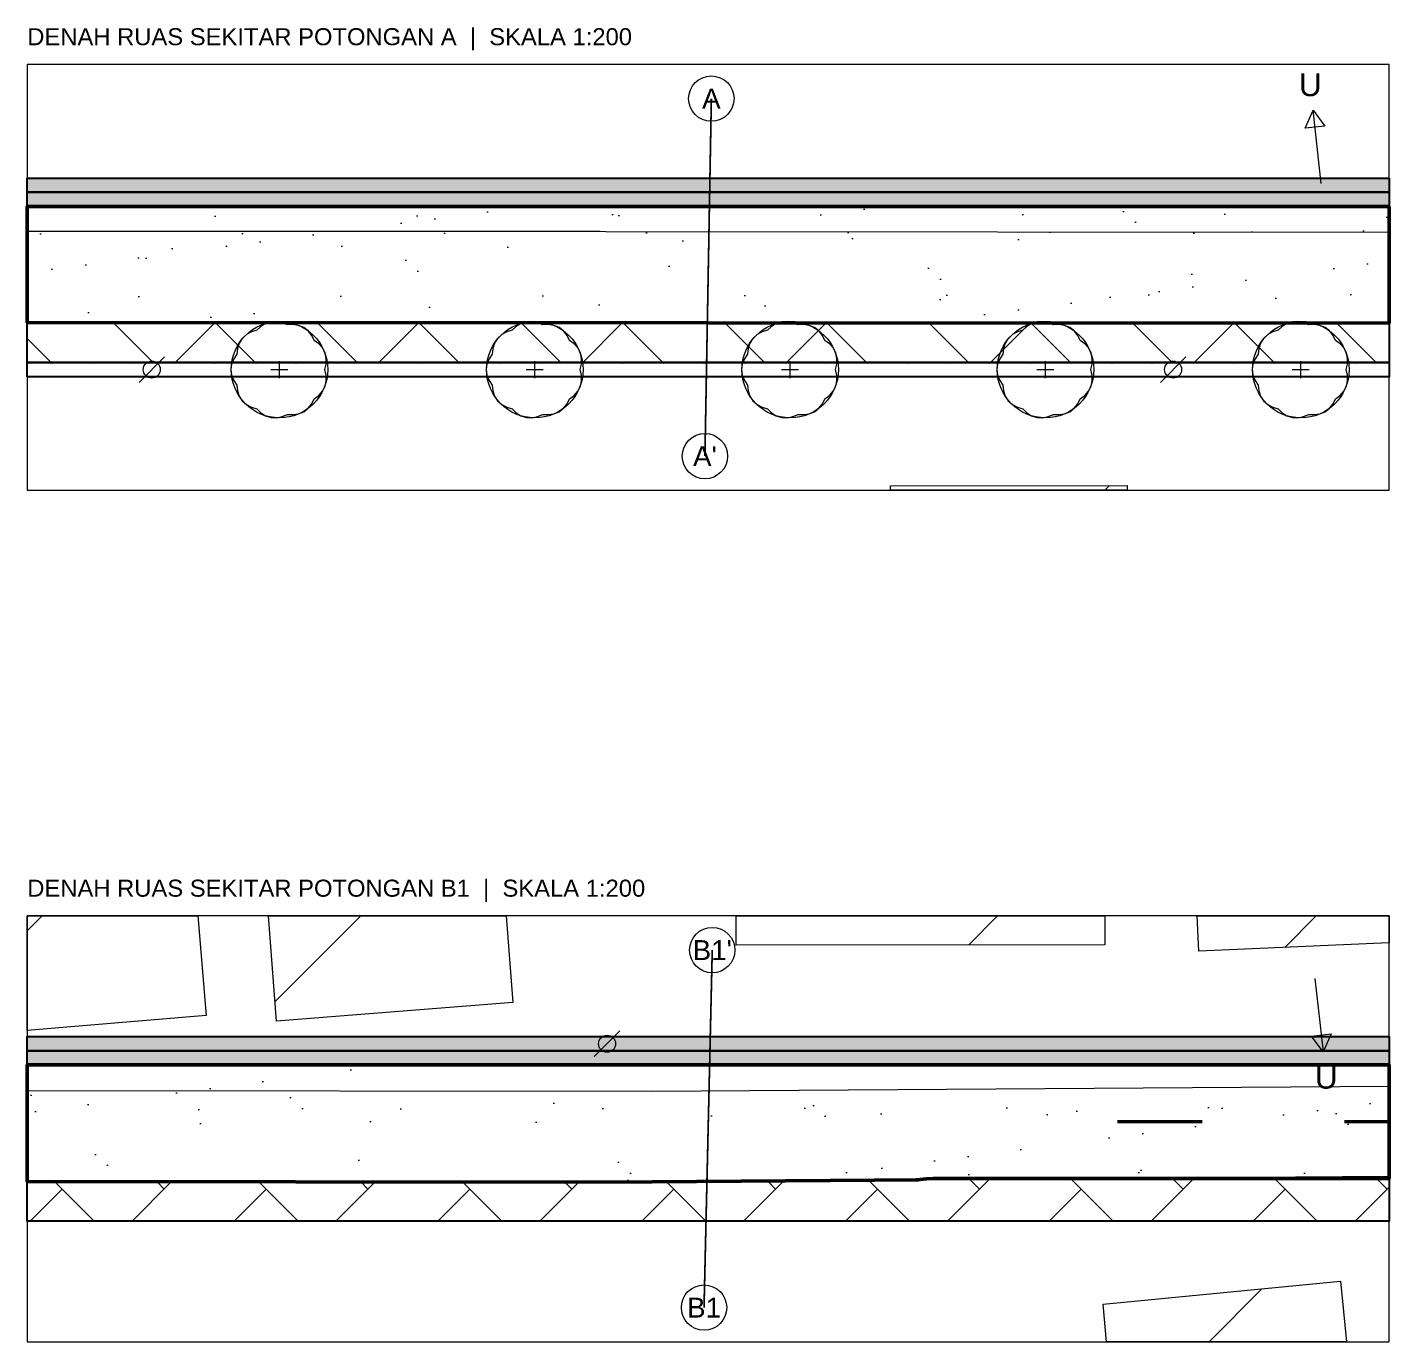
# Model space of a CAD drawing. Header units: metres. Extents: x 0 to 124, y -129 to 10.
# Drawn here: x 76 to 124.06, y -39.5 to 6.81 of the extents above; entities that cross this region are included whole.
import ezdxf
from ezdxf.enums import TextEntityAlignment as Align

# ---------------------------------------------------------------- set-up
doc = ezdxf.new("R2010")
doc.units = ezdxf.units.M
doc.linetypes.add('PHANTOM', pattern=[6.35, 3.175, -0.635, 0.635, -0.635, 0.635, -0.635])
for name, color, linetype, lineweight in [('D32_PNP_ARSIR', 8, 'Continuous', 9), ('D32_PNP_BATAS_RMJ', 1, 'PHANTOM', 25), ('D32_PNP_KONSTRUKSI', 7, 'Continuous', 25), ('D32_PNP_POTONGAN', 7, 'Continuous', 50), ('D32_PNP_TAMPAK', 8, 'Continuous', 18), ('D32_PNP_TEKS', 7, 'Continuous', 18), ('D32_PNP_VEGETASI', 94, 'Continuous', 18)]:
    doc.layers.add(name, color=color, linetype=linetype, lineweight=lineweight)
doc.styles.add('D32_ARIAL', font='arial.ttf')

msp = doc.modelspace()

# ---------------------------------------------------------------- hatches: boundary and pattern name
at = {"layer": 'D32_PNP_ARSIR'}
h = msp.add_hatch(dxfattribs=at)
h.set_pattern_fill('AR-CONC', scale=0.01)
h.paths.add_polyline_path([(124, 1.5), (124, 1), (76, 1), (76, 1.5)])
h = msp.add_hatch(dxfattribs=at)
h.set_pattern_fill('AR-CONC', scale=0.01)
h.paths.add_polyline_path([(124, 1), (124, 0.52), (76, 0.52), (76, 1)])
h = msp.add_hatch(dxfattribs=at)
h.set_pattern_fill('AR-SAND', scale=0.09)
h.paths.add_polyline_path([(124, 0.5), (124, -3.611), (76, -3.589), (76, 0.5)])
h = msp.add_hatch(dxfattribs=at)
h.set_pattern_fill('AR-HBONE', scale=0.025)
h.paths.add_polyline_path([(76, -5), (76, -3.609), (124, -3.631), (124, -5)])
h = msp.add_hatch(dxfattribs=at)
h.set_pattern_fill('GRASS', scale=0.04)
h.paths.add_polyline_path([(76, -5.5), (76, -5), (124, -5), (124, -5.5)])
h = msp.add_hatch(dxfattribs=at)
h.set_pattern_fill('ANSI31', scale=2.5)
h.paths.add_polyline_path([(106.43, -9.344), (114.766, -9.332), (114.766, -9.5), (106.431, -9.5)])
h = msp.add_hatch(dxfattribs=at)
h.set_pattern_fill('ANSI31', scale=2.5)
h.paths.add_polyline_path([(82.307, -28.001), (76, -28.529), (76, -24.5), (82.014, -24.5)])
h = msp.add_hatch(dxfattribs=at)
h.set_pattern_fill('ANSI31', scale=2.5)
h.paths.add_polyline_path([(93.119, -27.554), (84.789, -28.202), (84.502, -24.5), (92.882, -24.5)])
h = msp.add_hatch(dxfattribs=at)
h.set_pattern_fill('ANSI31', scale=2.5)
h.paths.add_polyline_path([(113.981, -25.513), (100.985, -25.523), (100.984, -24.5), (113.98, -24.5)])
h = msp.add_hatch(dxfattribs=at)
h.set_pattern_fill('ANSI31', scale=2.5)
h.paths.add_polyline_path([(117.291, -25.736), (117.238, -24.5), (124, -24.5), (124, -25.447)])
h = msp.add_hatch(dxfattribs=at)
h.set_pattern_fill('AR-CONC', scale=0.01)
h.paths.add_polyline_path([(124, -28.75), (124, -29.25), (76, -29.25), (76, -28.75)])
h = msp.add_hatch(dxfattribs=at)
h.set_pattern_fill('AR-CONC', scale=0.01)
h.paths.add_polyline_path([(124, -29.25), (124, -29.73), (76, -29.73), (76, -29.25)])
h = msp.add_hatch(dxfattribs=at)
h.set_pattern_fill('AR-SAND', scale=0.09)
h.paths.add_polyline_path([(107.932, -33.75), (107.701, -33.759), (107.472, -33.786), (107.402, -33.796), (107.329, -33.801), (105.862, -33.811), (98.032, -33.865), (98.029, -33.865), (94.929, -33.883), (76, -33.857), (76, -29.75), (124, -29.75), (124, -33.75)])
h = msp.add_hatch(dxfattribs=at)
h.set_pattern_fill('AR-HBONE', scale=0.025)
h.paths.add_polyline_path([(94.929, -33.903), (94.929, -33.903), (98.029, -33.885), (98.031, -33.885), (98.032, -33.885), (105.862, -33.831), (107.329, -33.821), (107.33, -33.82), (107.403, -33.816), (107.405, -33.816), (107.475, -33.805), (107.703, -33.779), (107.933, -33.77), (124, -33.77), (124, -35.25), (76, -35.25), (76, -33.877)])
h = msp.add_hatch(dxfattribs=at)
h.set_pattern_fill('ANSI31', scale=2.5)
h.paths.add_polyline_path([(122.294, -37.371), (122.5, -39.5), (114.045, -39.5), (113.918, -38.179)])

# ---------------------------------------------------------------- linework, layer by layer
at = {"layer": 'D32_PNP_BATAS_RMJ', "color": 1, "ltscale": 1.5, "const_width": 0.06}
for points in [[(100.113, 4.299), (99.887, -8.299)], [(99.855, -38.298), (100.145, -25.702)]]:
    msp.add_lwpolyline(points, dxfattribs=at)
at = {"layer": 'D32_PNP_KONSTRUKSI'}
for points in [[(124, 1.5), (124, 1), (76, 1), (76, 1.5)], [(124, 1), (124, 0.52), (76, 0.52), (76, 1)], [(76, -5), (76, -3.609), (124, -3.631), (124, -5)], [(76, -5.5), (76, -5), (124, -5), (124, -5.5)], [(124, -28.75), (124, -29.25), (76, -29.25), (76, -28.75)], [(124, -29.25), (124, -29.73), (76, -29.73), (76, -29.25)], [(94.929, -33.903), (94.929, -33.903), (98.029, -33.885), (98.031, -33.885), (98.032, -33.885), (105.862, -33.831), (107.329, -33.821), (107.33, -33.82), (107.403, -33.816), (107.405, -33.816), (107.475, -33.805), (107.703, -33.779), (107.933, -33.77), (124, -33.77), (124, -35.25), (76, -35.25), (76, -33.877)]]:
    msp.add_lwpolyline(points, close=True, dxfattribs=at)
at = {"layer": 'D32_PNP_POTONGAN'}
for points in [[(124, 0.5), (124, -3.611), (76, -3.589), (76, 0.5)], [(107.932, -33.75), (107.701, -33.759), (107.472, -33.786), (107.402, -33.796), (107.329, -33.801), (105.862, -33.811), (98.032, -33.865), (98.029, -33.865), (94.929, -33.883), (76, -33.857), (76, -29.75), (124, -29.75), (124, -33.75)]]:
    msp.add_lwpolyline(points, close=True, dxfattribs=at)
at = {"layer": 'D32_PNP_TAMPAK'}
for p, q in [((79.94, -5.7), (80.84, -4.8)), ((115.94, -5.7), (116.84, -4.8)), ((95.986, -29.45), (96.886, -28.55))]:
    msp.add_line(p, q, dxfattribs=at)
for points in [[(94.6, -0.376), (94.6, -0.376), (96.173, -0.371), (96.174, -0.372), (96.175, -0.372), (96.176, -0.372), (96.388, -0.389), (96.392, -0.389), (124, -0.402), (124, -3.611), (76, -3.589), (76, -0.369)], [(106.43, -9.344), (114.766, -9.332), (114.766, -9.5), (106.431, -9.5)], [(82.307, -28.001), (76, -28.529), (76, -24.5), (82.014, -24.5)], [(93.119, -27.554), (84.789, -28.202), (84.502, -24.5), (92.882, -24.5)], [(113.981, -25.513), (100.985, -25.523), (100.984, -24.5), (113.98, -24.5)], [(117.291, -25.736), (117.238, -24.5), (124, -24.5), (124, -25.447)], [(97.998, -30.672), (97.999, -30.672), (124, -30.493), (124, -33.681), (105.862, -33.811), (105.862, -33.811), (105.862, -33.811), (98.026, -33.865), (98.026, -33.865), (94.919, -33.883), (94.918, -33.883), (76, -33.857), (76, -30.653)], [(122.294, -37.371), (122.5, -39.5), (114.045, -39.5), (113.918, -38.179)]]:
    msp.add_lwpolyline(points, close=True, dxfattribs=at)
at = {"layer": 'D32_PNP_TAMPAK', "const_width": 0.12}
for points in [[(114.423, -31.75), (117.423, -31.75)], [(122.423, -31.75), (124, -31.75)]]:
    msp.add_lwpolyline(points, dxfattribs=at)
at = {"layer": 'D32_PNP_TAMPAK'}
for centre in [(80.39, -5.25), (116.39, -5.25), (96.436, -29)]:
    msp.add_circle(centre, 0.3, dxfattribs=at)
at = {"layer": 'D32_PNP_TEKS'}
for p, q in [((121.61, 1.306), (121.324, 3.89)), ((121.385, -26.707), (121.684, -29.289))]:
    msp.add_line(p, q, dxfattribs=at)
for points in [[(76, -9.5), (124, -9.5), (124, 5.5), (76, 5.5)], [(121.324, 3.89), (121.738, 3.332), (121.042, 3.255)], [(76, -39.5), (124, -39.5), (124, -24.5), (76, -24.5)], [(121.684, -29.289), (121.267, -28.734), (121.962, -28.653)]]:
    msp.add_lwpolyline(points, close=True, dxfattribs=at)
at = {"layer": 'D32_PNP_TEKS', "color": 1}
for centre in [(100.113, 4.299), (99.887, -8.299), (100.145, -25.702), (99.855, -38.298)]:
    msp.add_circle(centre, 0.8, dxfattribs=at)
at = {"layer": 'D32_PNP_VEGETASI'}
for p, q in [((84.59, -5.25), (85.19, -5.25)), ((84.89, -5.55), (84.89, -4.95)), ((93.59, -5.25), (94.19, -5.25)), ((93.89, -5.55), (93.89, -4.95)), ((102.59, -5.25), (103.19, -5.25)), ((102.89, -5.55), (102.89, -4.95)), ((111.59, -5.25), (112.19, -5.25)), ((111.89, -5.55), (111.89, -4.95)), ((120.59, -5.25), (121.19, -5.25)), ((120.89, -5.55), (120.89, -4.95))]:
    msp.add_line(p, q, dxfattribs=at)
for points in [[(86.49, -5.25), (86.534, -5.058), (86.541, -4.859), (86.498, -4.664), (86.406, -4.488), (86.273, -4.34), (86.115, -4.222), (86.026, -4.045), (85.903, -3.889), (85.746, -3.767), (85.562, -3.692), (85.365, -3.664), (85.168, -3.674), (84.986, -3.597), (84.791, -3.556), (84.592, -3.564), (84.403, -3.624), (84.234, -3.729), (84.09, -3.864), (83.901, -3.922), (83.725, -4.016), (83.578, -4.15), (83.472, -4.317), (83.41, -4.507), (83.386, -4.703), (83.278, -4.868), (83.204, -5.053), (83.178, -5.25), (83.204, -5.447), (83.278, -5.632), (83.386, -5.797), (83.41, -5.993), (83.472, -6.183), (83.578, -6.35), (83.725, -6.484), (83.901, -6.578), (84.09, -6.636), (84.234, -6.771), (84.403, -6.876), (84.592, -6.936), (84.791, -6.944), (84.986, -6.903), (85.168, -6.826), (85.365, -6.836), (85.562, -6.808), (85.746, -6.733), (85.903, -6.611), (86.026, -6.455), (86.115, -6.278), (86.273, -6.16), (86.406, -6.012), (86.498, -5.836), (86.541, -5.641), (86.534, -5.442), (86.49, -5.25)], [(95.49, -5.25), (95.534, -5.058), (95.541, -4.859), (95.498, -4.664), (95.406, -4.488), (95.273, -4.34), (95.115, -4.222), (95.026, -4.045), (94.903, -3.889), (94.746, -3.767), (94.562, -3.692), (94.365, -3.664), (94.168, -3.674), (93.986, -3.597), (93.791, -3.556), (93.592, -3.564), (93.403, -3.624), (93.234, -3.729), (93.09, -3.864), (92.901, -3.922), (92.725, -4.016), (92.578, -4.15), (92.472, -4.317), (92.41, -4.507), (92.386, -4.703), (92.278, -4.868), (92.204, -5.053), (92.178, -5.25), (92.204, -5.447), (92.278, -5.632), (92.386, -5.797), (92.41, -5.993), (92.472, -6.183), (92.578, -6.35), (92.725, -6.484), (92.901, -6.578), (93.09, -6.636), (93.234, -6.771), (93.403, -6.876), (93.592, -6.936), (93.791, -6.944), (93.986, -6.903), (94.168, -6.826), (94.365, -6.836), (94.562, -6.808), (94.746, -6.733), (94.903, -6.611), (95.026, -6.455), (95.115, -6.278), (95.273, -6.16), (95.406, -6.012), (95.498, -5.836), (95.541, -5.641), (95.534, -5.442), (95.49, -5.25)], [(104.49, -5.25), (104.534, -5.058), (104.541, -4.859), (104.498, -4.664), (104.406, -4.488), (104.273, -4.34), (104.115, -4.222), (104.026, -4.045), (103.903, -3.889), (103.746, -3.767), (103.562, -3.692), (103.365, -3.664), (103.168, -3.674), (102.986, -3.597), (102.791, -3.556), (102.592, -3.564), (102.403, -3.624), (102.234, -3.729), (102.09, -3.864), (101.901, -3.922), (101.725, -4.016), (101.578, -4.15), (101.472, -4.317), (101.41, -4.507), (101.386, -4.703), (101.278, -4.868), (101.204, -5.053), (101.178, -5.25), (101.204, -5.447), (101.278, -5.632), (101.386, -5.797), (101.41, -5.993), (101.472, -6.183), (101.578, -6.35), (101.725, -6.484), (101.901, -6.578), (102.09, -6.636), (102.234, -6.771), (102.403, -6.876), (102.592, -6.936), (102.791, -6.944), (102.986, -6.903), (103.168, -6.826), (103.365, -6.836), (103.562, -6.808), (103.746, -6.733), (103.903, -6.611), (104.026, -6.455), (104.115, -6.278), (104.273, -6.16), (104.406, -6.012), (104.498, -5.836), (104.541, -5.641), (104.534, -5.442), (104.49, -5.25)], [(113.49, -5.25), (113.534, -5.058), (113.541, -4.859), (113.498, -4.664), (113.406, -4.488), (113.273, -4.34), (113.115, -4.222), (113.026, -4.045), (112.903, -3.889), (112.746, -3.767), (112.562, -3.692), (112.365, -3.664), (112.168, -3.674), (111.986, -3.597), (111.791, -3.556), (111.592, -3.564), (111.403, -3.624), (111.234, -3.729), (111.09, -3.864), (110.901, -3.922), (110.725, -4.016), (110.578, -4.15), (110.472, -4.317), (110.41, -4.507), (110.386, -4.703), (110.278, -4.868), (110.204, -5.053), (110.178, -5.25), (110.204, -5.447), (110.278, -5.632), (110.386, -5.797), (110.41, -5.993), (110.472, -6.183), (110.578, -6.35), (110.725, -6.484), (110.901, -6.578), (111.09, -6.636), (111.234, -6.771), (111.403, -6.876), (111.592, -6.936), (111.791, -6.944), (111.986, -6.903), (112.168, -6.826), (112.365, -6.836), (112.562, -6.808), (112.746, -6.733), (112.903, -6.611), (113.026, -6.455), (113.115, -6.278), (113.273, -6.16), (113.406, -6.012), (113.498, -5.836), (113.541, -5.641), (113.534, -5.442), (113.49, -5.25)], [(122.49, -5.25), (122.534, -5.058), (122.541, -4.859), (122.498, -4.664), (122.406, -4.488), (122.273, -4.34), (122.115, -4.222), (122.026, -4.045), (121.903, -3.889), (121.746, -3.767), (121.562, -3.692), (121.365, -3.664), (121.168, -3.674), (120.986, -3.597), (120.791, -3.556), (120.592, -3.564), (120.403, -3.624), (120.234, -3.729), (120.09, -3.864), (119.901, -3.922), (119.725, -4.016), (119.578, -4.15), (119.472, -4.317), (119.41, -4.507), (119.386, -4.703), (119.278, -4.868), (119.204, -5.053), (119.178, -5.25), (119.204, -5.447), (119.278, -5.632), (119.386, -5.797), (119.41, -5.993), (119.472, -6.183), (119.578, -6.35), (119.725, -6.484), (119.901, -6.578), (120.09, -6.636), (120.234, -6.771), (120.403, -6.876), (120.592, -6.936), (120.791, -6.944), (120.986, -6.903), (121.168, -6.826), (121.365, -6.836), (121.562, -6.808), (121.746, -6.733), (121.903, -6.611), (122.026, -6.455), (122.115, -6.278), (122.273, -6.16), (122.406, -6.012), (122.498, -5.836), (122.541, -5.641), (122.534, -5.442), (122.49, -5.25)]]:
    msp.add_lwpolyline(points, dxfattribs=at)
for centre in [(84.89, -5.25), (93.89, -5.25), (102.89, -5.25), (111.89, -5.25), (120.89, -5.25)]:
    msp.add_circle(centre, 1.7, dxfattribs=at)

# ---------------------------------------------------------------- texts
at = {"style": 'D32_ARIAL'}
for p in [(121.224, 4.785), (121.787, -30.183)]:
    msp.add_text('U', height=0.8, dxfattribs=at).set_placement(p, align=Align.MIDDLE_CENTER)
at = {"color": 1, "style": 'D32_ARIAL'}
for s, p in [('A', (100.113, 4.299)), ("A'", (99.887, -8.299)), ("B1'", (100.145, -25.702)), ('B1', (99.855, -38.298))]:
    msp.add_text(s, height=0.7, dxfattribs=at).set_placement(p, align=Align.MIDDLE_CENTER)
at = {"layer": 'D32_PNP_TEKS', "style": 'D32_ARIAL'}
for s, p in [('DENAH RUAS SEKITAR POTONGAN A  |  SKALA 1:200', (76, 6)), ('DENAH RUAS SEKITAR POTONGAN B1  |  SKALA 1:200', (76, -24))]:
    msp.add_text(s, height=0.6, dxfattribs=at).set_placement(p, align=Align.BOTTOM_LEFT)

doc.saveas('drawing.dxf')
